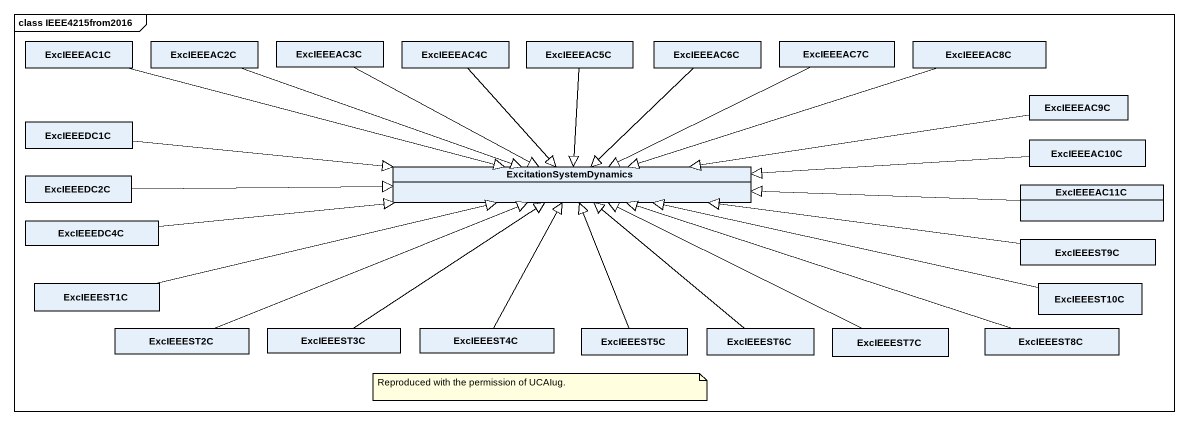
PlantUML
@startuml
mainframe class IEEE4215from2016
hide circle
hide empty members
class ExcIEEEAC1C
class ExcIEEEAC2C
class ExcIEEEAC3C
class ExcIEEEAC4C
class ExcIEEEAC5C
class ExcIEEEAC6C
class ExcIEEEAC7C
class ExcIEEEAC8C
class ExcIEEEDC1C
class ExcIEEEAC9C
class ExcIEEEAC10C
class ExcIEEEDC2C
class ExcitationSystemDynamics
class ExcIEEEAC11C
class ExcIEEEDC4C
class ExcIEEEST9C
class ExcIEEEST1C
class ExcIEEEST10C
class ExcIEEEST2C
class ExcIEEEST3C
class ExcIEEEST4C
class ExcIEEEST5C
class ExcIEEEST6C
class ExcIEEEST7C
class ExcIEEEST8C
ExcIEEEAC1C -right-|> ExcitationSystemDynamics
ExcIEEEAC2C -right-|> ExcitationSystemDynamics
ExcIEEEAC3C -right-|> ExcitationSystemDynamics
ExcIEEEAC4C --|> ExcitationSystemDynamics
ExcIEEEAC5C --|> ExcitationSystemDynamics
ExcIEEEAC6C --|> ExcitationSystemDynamics
ExcIEEEAC7C -left-|> ExcitationSystemDynamics
ExcIEEEAC8C -left-|> ExcitationSystemDynamics
ExcIEEEDC1C -right-|> ExcitationSystemDynamics
ExcIEEEAC9C -left-|> ExcitationSystemDynamics
ExcIEEEAC10C -left-|> ExcitationSystemDynamics
ExcIEEEDC2C -right-|> ExcitationSystemDynamics
ExcIEEEAC11C -left-|> ExcitationSystemDynamics
ExcIEEEDC4C -right-|> ExcitationSystemDynamics
ExcIEEEST9C -left-|> ExcitationSystemDynamics
ExcIEEEST1C -right-|> ExcitationSystemDynamics
ExcIEEEST10C -left-|> ExcitationSystemDynamics
ExcIEEEST2C -right-|> ExcitationSystemDynamics
ExcIEEEST3C -up-|> ExcitationSystemDynamics
ExcIEEEST4C -up-|> ExcitationSystemDynamics
ExcIEEEST5C -up-|> ExcitationSystemDynamics
ExcIEEEST6C -up-|> ExcitationSystemDynamics
ExcIEEEST7C -left-|> ExcitationSystemDynamics
ExcIEEEST8C -left-|> ExcitationSystemDynamics
note as N1
  Reproduced with the permission of UCAIug.
end note
@enduml
